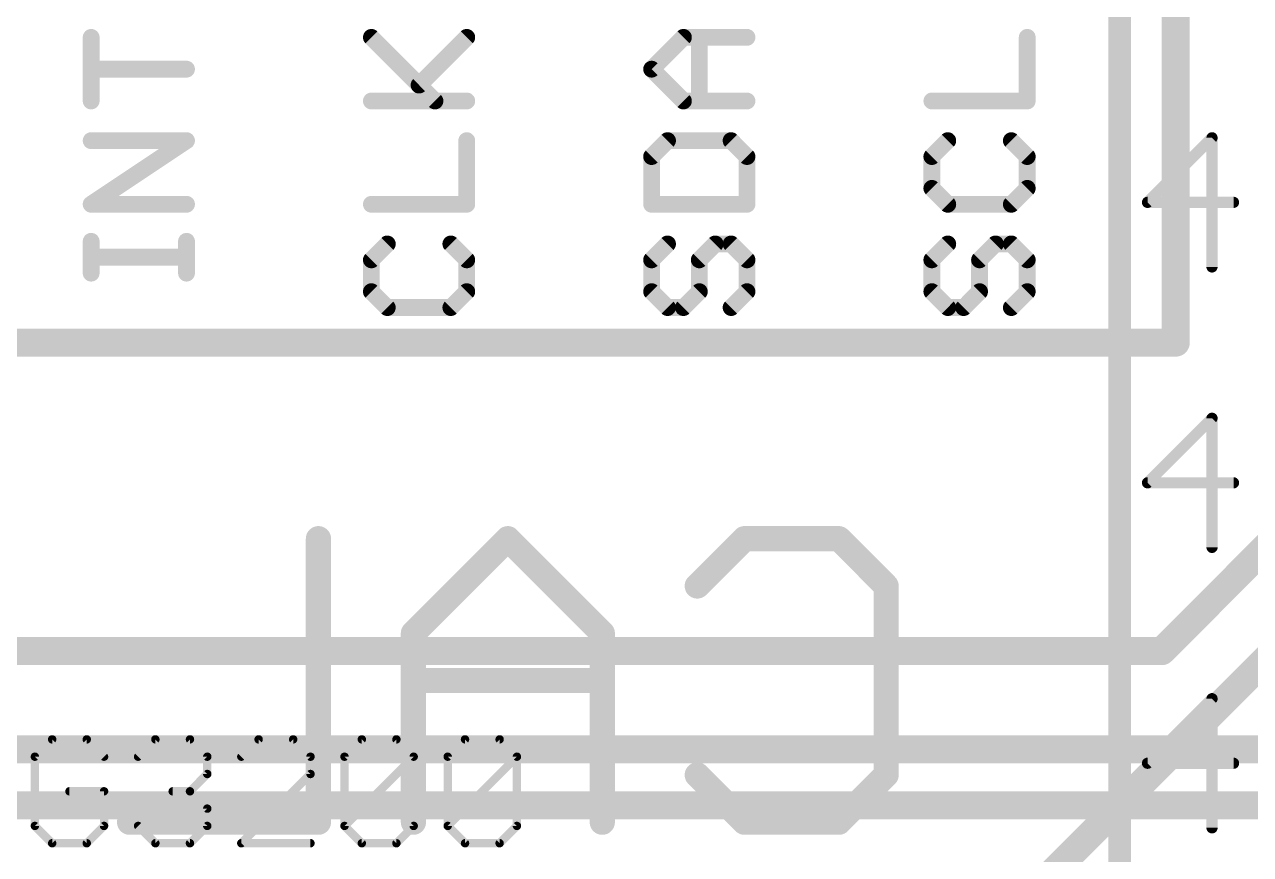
# Model space of a CAD drawing. Extents: x -5 to 102, y -1 to 61.
# Drawn here: x 79.61 to 90.72, y 22.29 to 29.81 of the extents above; entities that cross this region are included whole.
import ezdxf

# ---------------------------------------------------------------- set-up
doc = ezdxf.new("R2010")
doc.units = 0
for name, color, linetype in [('1', 22, 'CONTINUOUS'), ('16', 175, 'CONTINUOUS'), ('21', 253, 'CONTINUOUS'), ('22', 253, 'CONTINUOUS')]:
    doc.layers.add(name, color=color, linetype=linetype)

msp = doc.modelspace()

# ---------------------------------------------------------------- linework, layer by layer
at = {"layer": '1', "const_width": 0.254}
msp.add_lwpolyline([(76.2, 9.398), (91.567, 24.765)], dxfattribs=at)
at = {"layer": '16', "const_width": 0.254}
for points in [[(90.043, 26.924), (90.043, 49.657)], [(89.916, 24.13), (93.98, 28.194)], [(65.532, 26.924), (90.043, 26.924)], [(51.816, 24.13), (89.916, 24.13)], [(41.656, 23.241), (91.567, 23.241)], [(40.386, 22.733), (91.821, 22.733)]]:
    msp.add_lwpolyline(points, dxfattribs=at)
at = {"layer": '16', "const_width": 0.127}
for points in [[(90.043, 26.8605, 1), (90.043, 26.9875)], [(89.9795, 26.924, 1), (90.1065, 26.924)], [(89.8711, 24.1749, 1), (89.9609, 24.0851)], [(89.916, 24.0665, 1), (89.916, 24.1935)]]:
    msp.add_lwpolyline(points, format="xyb", dxfattribs=at)
at = {"layer": '21'}
for points, const_width in [([(89.535, 32.512), (89.535, 18.542)], 0.2032), ([(80.2125, 29.1127), (80.2125, 29.6889)], 0.1524), ([(83.3287, 29.1127), (82.7525, 29.6889)], 0.1524), ([(83.1846, 29.2567), (83.6168, 29.6889)], 0.1524), ([(85.2925, 29.4008), (85.5806, 29.6889)], 0.1524), ([(85.5806, 29.6889), (86.1568, 29.6889)], 0.1524), ([(85.7246, 29.1127), (85.7246, 29.6889)], 0.1524), ([(88.6968, 29.1127), (88.6968, 29.6889)], 0.1524), ([(81.0768, 29.4008), (80.2125, 29.4008)], 0.1524), ([(85.5806, 29.1127), (85.2925, 29.4008)], 0.1524), ([(82.7525, 29.1127), (83.6168, 29.1127)], 0.1524), ([(86.1568, 29.1127), (85.5806, 29.1127)], 0.1524), ([(87.8325, 29.1127), (88.6968, 29.1127)], 0.1524), ([(80.2125, 28.1772), (81.0768, 28.7534)], 0.1524), ([(81.0768, 28.7534), (80.2125, 28.7534)], 0.1524), ([(83.6168, 28.1772), (83.6168, 28.7534)], 0.1524), ([(85.4365, 28.7534), (85.2925, 28.6093)], 0.1524), ([(86.0127, 28.7534), (85.4365, 28.7534)], 0.1524), ([(86.1568, 28.6093), (86.0127, 28.7534)], 0.1524), ([(87.9765, 28.7534), (87.8325, 28.6093)], 0.1524), ([(88.6968, 28.6093), (88.5527, 28.7534)], 0.1524), ([(90.3717, 28.7792), (89.787, 28.1945)], 0.1016), ([(90.3717, 27.6098), (90.3717, 28.7792)], 0.1016), ([(85.2925, 28.6093), (85.2925, 28.1772)], 0.1524), ([(86.1568, 28.1772), (86.1568, 28.6093)], 0.1524), ([(87.8325, 28.6093), (87.8325, 28.3212)], 0.1524), ([(88.6968, 28.3212), (88.6968, 28.6093)], 0.1524), ([(87.8325, 28.3212), (87.9765, 28.1772)], 0.1524), ([(88.5527, 28.1772), (88.6968, 28.3212)], 0.1524), ([(81.0768, 28.1772), (80.2125, 28.1772)], 0.1524), ([(82.7525, 28.1772), (83.6168, 28.1772)], 0.1524), ([(85.2925, 28.1772), (86.1568, 28.1772)], 0.1524), ([(87.9765, 28.1772), (88.5527, 28.1772)], 0.1524), ([(89.787, 28.1945), (90.5666, 28.1945)], 0.1016), ([(80.2125, 27.5535), (80.2125, 27.8416)], 0.1524), ([(81.0768, 27.5535), (81.0768, 27.8416)], 0.1524), ([(82.8965, 27.8179), (82.7525, 27.6738)], 0.1524), ([(83.6168, 27.6738), (83.4727, 27.8179)], 0.1524), ([(85.4365, 27.8179), (85.2925, 27.6738)], 0.1524), ([(85.7246, 27.6738), (85.8687, 27.8179)], 0.1524), ([(85.8687, 27.8179), (86.0127, 27.8179)], 0.1524), ([(86.0127, 27.8179), (86.1568, 27.6738)], 0.1524), ([(87.9765, 27.8179), (87.8325, 27.6738)], 0.1524), ([(88.2646, 27.6738), (88.4087, 27.8179)], 0.1524), ([(88.4087, 27.8179), (88.5527, 27.8179)], 0.1524), ([(88.5527, 27.8179), (88.6968, 27.6738)], 0.1524), ([(81.0768, 27.6975), (80.2125, 27.6975)], 0.1524), ([(82.7525, 27.6738), (82.7525, 27.3857)], 0.1524), ([(83.6168, 27.3857), (83.6168, 27.6738)], 0.1524), ([(85.2925, 27.6738), (85.2925, 27.3857)], 0.1524), ([(85.7246, 27.3857), (85.7246, 27.6738)], 0.1524), ([(86.1568, 27.6738), (86.1568, 27.3857)], 0.1524), ([(87.8325, 27.6738), (87.8325, 27.3857)], 0.1524), ([(88.2646, 27.3857), (88.2646, 27.6738)], 0.1524), ([(88.6968, 27.6738), (88.6968, 27.3857)], 0.1524), ([(82.7525, 27.3857), (82.8965, 27.2416)], 0.1524), ([(83.4727, 27.2416), (83.6168, 27.3857)], 0.1524), ([(85.2925, 27.3857), (85.4365, 27.2416)], 0.1524), ([(85.5806, 27.2416), (85.7246, 27.3857)], 0.1524), ([(86.1568, 27.3857), (86.0127, 27.2416)], 0.1524), ([(87.8325, 27.3857), (87.9765, 27.2416)], 0.1524), ([(88.1206, 27.2416), (88.2646, 27.3857)], 0.1524), ([(88.6968, 27.3857), (88.5527, 27.2416)], 0.1524), ([(82.8965, 27.2416), (83.4727, 27.2416)], 0.1524), ([(85.4365, 27.2416), (85.5806, 27.2416)], 0.1524), ([(87.9765, 27.2416), (88.1206, 27.2416)], 0.1524), ([(90.3717, 26.2392), (89.787, 25.6545)], 0.1016), ([(90.3717, 25.0698), (90.3717, 26.2392)], 0.1016), ([(89.787, 25.6545), (90.5666, 25.6545)], 0.1016), ([(90.3717, 23.6992), (89.787, 23.1145)], 0.1016), ([(90.3717, 22.5298), (90.3717, 23.6992)], 0.1016), ([(79.8591, 23.3307), (79.7023, 23.1739)], 0.0762), ([(80.1726, 23.3307), (79.8591, 23.3307)], 0.0762), ([(80.3294, 23.1739), (80.1726, 23.3307)], 0.0762), ([(80.6378, 23.1739), (80.7946, 23.3307)], 0.0762), ([(80.7946, 23.3307), (81.1081, 23.3307)], 0.0762), ([(81.1081, 23.3307), (81.2649, 23.1739)], 0.0762), ([(81.7301, 23.3307), (81.5733, 23.1739)], 0.0762), ([(82.0436, 23.3307), (81.7301, 23.3307)], 0.0762), ([(82.2004, 23.1739), (82.0436, 23.3307)], 0.0762), ([(82.5089, 23.1739), (82.6656, 23.3307)], 0.0762), ([(82.6656, 23.3307), (82.9792, 23.3307)], 0.0762), ([(82.9792, 23.3307), (83.1359, 23.1739)], 0.0762), ([(83.4444, 23.1739), (83.6011, 23.3307)], 0.0762), ([(83.6011, 23.3307), (83.9147, 23.3307)], 0.0762), ([(83.9147, 23.3307), (84.0714, 23.1739)], 0.0762), ([(79.7023, 23.1739), (79.7023, 22.5469)], 0.0762), ([(81.2649, 23.1739), (81.2649, 23.0172)], 0.0762), ([(82.2004, 23.0172), (82.2004, 23.1739)], 0.0762), ([(82.5089, 22.5469), (82.5089, 23.1739)], 0.0762), ([(82.5089, 22.5469), (83.1359, 23.1739)], 0.0762), ([(83.1359, 23.1739), (83.1359, 22.5469)], 0.0762), ([(83.4444, 22.5469), (83.4444, 23.1739)], 0.0762), ([(83.4444, 22.5469), (84.0714, 23.1739)], 0.0762), ([(84.0714, 23.1739), (84.0714, 22.5469)], 0.0762), ([(89.787, 23.1145), (90.5666, 23.1145)], 0.1016), ([(81.2649, 23.0172), (81.1081, 22.8604)], 0.0762), ([(81.5733, 22.3901), (82.2004, 23.0172)], 0.0762), ([(80.3294, 22.8604), (80.0158, 22.8604)], 0.0762), ([(80.3294, 22.5469), (80.3294, 22.8604)], 0.0762), ([(81.1081, 22.8604), (80.9514, 22.8604)], 0.0762), ([(81.1081, 22.8604), (81.2649, 22.7036)], 0.0762), ([(81.2649, 22.7036), (81.2649, 22.5469)], 0.0762), ([(79.7023, 22.5469), (79.8591, 22.3901)], 0.0762), ([(80.1726, 22.3901), (80.3294, 22.5469)], 0.0762), ([(80.7946, 22.3901), (80.6378, 22.5469)], 0.0762), ([(81.2649, 22.5469), (81.1081, 22.3901)], 0.0762), ([(82.6656, 22.3901), (82.5089, 22.5469)], 0.0762), ([(83.1359, 22.5469), (82.9792, 22.3901)], 0.0762), ([(83.6011, 22.3901), (83.4444, 22.5469)], 0.0762), ([(84.0714, 22.5469), (83.9147, 22.3901)], 0.0762), ([(79.8591, 22.3901), (80.1726, 22.3901)], 0.0762), ([(81.1081, 22.3901), (80.7946, 22.3901)], 0.0762), ([(82.2004, 22.3901), (81.5733, 22.3901)], 0.0762), ([(82.9792, 22.3901), (82.6656, 22.3901)], 0.0762), ([(83.9147, 22.3901), (83.6011, 22.3901)], 0.0762)]:
    msp.add_lwpolyline(points, dxfattribs=dict(at, const_width=const_width))
for points, const_width in [([(80.2506, 29.6889, 1), (80.1744, 29.6889)], 0.0762), ([(82.7794, 29.7158, 1), (82.7255, 29.662)], 0.0762), ([(83.6437, 29.662, 1), (83.5899, 29.7158)], 0.0762), ([(85.5806, 29.727, 1), (85.5806, 29.6508)], 0.0762), ([(85.6075, 29.662, 1), (85.5536, 29.7158)], 0.0762), ([(85.7627, 29.6889, 1), (85.6865, 29.6889)], 0.0762), ([(86.1568, 29.6508, 1), (86.1568, 29.727)], 0.0762), ([(88.7349, 29.6889, 1), (88.6587, 29.6889)], 0.0762), ([(80.2125, 29.4389, 1), (80.2125, 29.3627)], 0.0762), ([(81.0768, 29.3627, 1), (81.0768, 29.4389)], 0.0762), ([(85.3194, 29.4277, 1), (85.2655, 29.3739)], 0.0762), ([(85.2655, 29.4277, 1), (85.3194, 29.3739)], 0.0762), ([(83.1577, 29.2837, 1), (83.2116, 29.2298)], 0.0762), ([(80.1744, 29.1127, 1), (80.2506, 29.1127)], 0.0762), ([(82.7525, 29.1508, 1), (82.7525, 29.0746)], 0.0762), ([(83.3017, 29.0857, 1), (83.3556, 29.1396)], 0.0762), ([(83.6168, 29.0746, 1), (83.6168, 29.1508)], 0.0762), ([(85.5806, 29.1508, 1), (85.5806, 29.0746)], 0.0762), ([(85.5536, 29.0857, 1), (85.6075, 29.1396)], 0.0762), ([(85.6865, 29.1127, 1), (85.7627, 29.1127)], 0.0762), ([(86.1568, 29.0746, 1), (86.1568, 29.1508)], 0.0762), ([(87.8325, 29.1508, 1), (87.8325, 29.0746)], 0.0762), ([(88.6587, 29.1127, 1), (88.7349, 29.1127)], 0.0762), ([(88.6968, 29.0746, 1), (88.6968, 29.1508)], 0.0762), ([(80.2125, 28.7915, 1), (80.2125, 28.7153)], 0.0762), ([(81.0979, 28.7217, 1), (81.0557, 28.7851)], 0.0762), ([(81.0768, 28.7153, 1), (81.0768, 28.7915)], 0.0762), ([(83.6549, 28.7534, 1), (83.5787, 28.7534)], 0.0762), ([(85.4365, 28.7915, 1), (85.4365, 28.7153)], 0.0762), ([(85.4635, 28.7264, 1), (85.4096, 28.7803)], 0.0762), ([(86.0397, 28.7803, 1), (85.9858, 28.7264)], 0.0762), ([(86.0127, 28.7153, 1), (86.0127, 28.7915)], 0.0762), ([(88.0035, 28.7264, 1), (87.9496, 28.7803)], 0.0762), ([(88.5797, 28.7803, 1), (88.5258, 28.7264)], 0.0762), ([(90.3971, 28.7792, 1), (90.3463, 28.7792)], 0.0508), ([(90.3897, 28.7612, 1), (90.3537, 28.7972)], 0.0508), ([(85.2655, 28.6363, 1), (85.3194, 28.5824)], 0.0762), ([(85.3306, 28.6093, 1), (85.2544, 28.6093)], 0.0762), ([(86.1949, 28.6093, 1), (86.1187, 28.6093)], 0.0762), ([(86.1299, 28.5824, 1), (86.1837, 28.6363)], 0.0762), ([(87.8055, 28.6363, 1), (87.8594, 28.5824)], 0.0762), ([(87.8706, 28.6093, 1), (87.7944, 28.6093)], 0.0762), ([(88.7349, 28.6093, 1), (88.6587, 28.6093)], 0.0762), ([(88.6699, 28.5824, 1), (88.7237, 28.6363)], 0.0762), ([(87.8594, 28.3482, 1), (87.8055, 28.2943)], 0.0762), ([(87.7944, 28.3212, 1), (87.8706, 28.3212)], 0.0762), ([(88.6587, 28.3212, 1), (88.7349, 28.3212)], 0.0762), ([(88.7237, 28.2943, 1), (88.6699, 28.3482)], 0.0762), ([(80.1913, 28.2089, 1), (80.2336, 28.1455)], 0.0762), ([(80.2125, 28.2153, 1), (80.2125, 28.1391)], 0.0762), ([(81.0768, 28.1391, 1), (81.0768, 28.2153)], 0.0762), ([(82.7525, 28.2153, 1), (82.7525, 28.1391)], 0.0762), ([(83.6168, 28.1391, 1), (83.6168, 28.2153)], 0.0762), ([(85.2925, 28.2153, 1), (85.2925, 28.1391)], 0.0762), ([(86.1568, 28.1391, 1), (86.1568, 28.2153)], 0.0762), ([(87.9765, 28.2153, 1), (87.9765, 28.1391)], 0.0762), ([(87.9496, 28.1502, 1), (88.0035, 28.2041)], 0.0762), ([(88.5258, 28.2041, 1), (88.5797, 28.1502)], 0.0762), ([(88.5527, 28.1391, 1), (88.5527, 28.2153)], 0.0762), ([(89.769, 28.2125, 1), (89.805, 28.1765)], 0.0508), ([(89.787, 28.2199, 1), (89.787, 28.1691)], 0.0508), ([(90.5666, 28.1691, 1), (90.5666, 28.2199)], 0.0508), ([(83.5787, 28.1772, 1), (83.6549, 28.1772)], 0.0762), ([(85.2544, 28.1772, 1), (85.3306, 28.1772)], 0.0762), ([(86.1187, 28.1772, 1), (86.1949, 28.1772)], 0.0762), ([(80.2506, 27.8416, 1), (80.1744, 27.8416)], 0.0762), ([(81.1149, 27.8416, 1), (81.0387, 27.8416)], 0.0762), ([(82.9235, 27.7909, 1), (82.8696, 27.8448)], 0.0762), ([(83.4997, 27.8448, 1), (83.4458, 27.7909)], 0.0762), ([(85.4635, 27.7909, 1), (85.4096, 27.8448)], 0.0762), ([(85.8687, 27.856, 1), (85.8687, 27.7798)], 0.0762), ([(85.8956, 27.7909, 1), (85.8417, 27.8448)], 0.0762), ([(86.0397, 27.8448, 1), (85.9858, 27.7909)], 0.0762), ([(86.0127, 27.7798, 1), (86.0127, 27.856)], 0.0762), ([(88.0035, 27.7909, 1), (87.9496, 27.8448)], 0.0762), ([(88.4087, 27.856, 1), (88.4087, 27.7798)], 0.0762), ([(88.4356, 27.7909, 1), (88.3817, 27.8448)], 0.0762), ([(88.5797, 27.8448, 1), (88.5258, 27.7909)], 0.0762), ([(88.5527, 27.7798, 1), (88.5527, 27.856)], 0.0762), ([(80.2125, 27.7356, 1), (80.2125, 27.6594)], 0.0762), ([(81.0768, 27.6594, 1), (81.0768, 27.7356)], 0.0762), ([(82.7255, 27.7008, 1), (82.7794, 27.6469)], 0.0762), ([(82.7906, 27.6738, 1), (82.7144, 27.6738)], 0.0762), ([(83.6549, 27.6738, 1), (83.5787, 27.6738)], 0.0762), ([(83.5899, 27.6469, 1), (83.6437, 27.7008)], 0.0762), ([(85.2655, 27.7008, 1), (85.3194, 27.6469)], 0.0762), ([(85.3306, 27.6738, 1), (85.2544, 27.6738)], 0.0762), ([(85.7627, 27.6738, 1), (85.6865, 27.6738)], 0.0762), ([(85.6977, 27.7008, 1), (85.7516, 27.6469)], 0.0762), ([(86.1949, 27.6738, 1), (86.1187, 27.6738)], 0.0762), ([(86.1299, 27.6469, 1), (86.1837, 27.7008)], 0.0762), ([(87.8055, 27.7008, 1), (87.8594, 27.6469)], 0.0762), ([(87.8706, 27.6738, 1), (87.7944, 27.6738)], 0.0762), ([(88.3027, 27.6738, 1), (88.2265, 27.6738)], 0.0762), ([(88.2377, 27.7008, 1), (88.2916, 27.6469)], 0.0762), ([(88.7349, 27.6738, 1), (88.6587, 27.6738)], 0.0762), ([(88.6699, 27.6469, 1), (88.7237, 27.7008)], 0.0762), ([(80.1744, 27.5535, 1), (80.2506, 27.5535)], 0.0762), ([(81.0387, 27.5535, 1), (81.1149, 27.5535)], 0.0762), ([(90.3463, 27.6098, 1), (90.3971, 27.6098)], 0.0508), ([(82.7794, 27.4126, 1), (82.7255, 27.3588)], 0.0762), ([(83.6437, 27.3588, 1), (83.5899, 27.4126)], 0.0762), ([(85.3194, 27.4126, 1), (85.2655, 27.3588)], 0.0762), ([(85.7516, 27.3588, 1), (85.6977, 27.4126)], 0.0762), ([(86.1837, 27.3588, 1), (86.1299, 27.4126)], 0.0762), ([(87.8594, 27.4126, 1), (87.8055, 27.3588)], 0.0762), ([(88.2916, 27.3588, 1), (88.2377, 27.4126)], 0.0762), ([(88.7237, 27.3588, 1), (88.6699, 27.4126)], 0.0762), ([(82.7144, 27.3857, 1), (82.7906, 27.3857)], 0.0762), ([(83.5787, 27.3857, 1), (83.6549, 27.3857)], 0.0762), ([(85.2544, 27.3857, 1), (85.3306, 27.3857)], 0.0762), ([(85.6865, 27.3857, 1), (85.7627, 27.3857)], 0.0762), ([(86.1187, 27.3857, 1), (86.1949, 27.3857)], 0.0762), ([(87.7944, 27.3857, 1), (87.8706, 27.3857)], 0.0762), ([(88.2265, 27.3857, 1), (88.3027, 27.3857)], 0.0762), ([(88.6587, 27.3857, 1), (88.7349, 27.3857)], 0.0762), ([(82.8965, 27.2797, 1), (82.8965, 27.2035)], 0.0762), ([(82.8696, 27.2147, 1), (82.9235, 27.2686)], 0.0762), ([(83.4458, 27.2686, 1), (83.4997, 27.2147)], 0.0762), ([(83.4727, 27.2035, 1), (83.4727, 27.2797)], 0.0762), ([(85.4365, 27.2797, 1), (85.4365, 27.2035)], 0.0762), ([(85.4096, 27.2147, 1), (85.4635, 27.2686)], 0.0762), ([(85.5536, 27.2686, 1), (85.6075, 27.2147)], 0.0762), ([(85.5806, 27.2035, 1), (85.5806, 27.2797)], 0.0762), ([(85.9858, 27.2686, 1), (86.0397, 27.2147)], 0.0762), ([(87.9765, 27.2797, 1), (87.9765, 27.2035)], 0.0762), ([(87.9496, 27.2147, 1), (88.0035, 27.2686)], 0.0762), ([(88.0936, 27.2686, 1), (88.1475, 27.2147)], 0.0762), ([(88.1206, 27.2035, 1), (88.1206, 27.2797)], 0.0762), ([(88.5258, 27.2686, 1), (88.5797, 27.2147)], 0.0762), ([(90.3971, 26.2392, 1), (90.3463, 26.2392)], 0.0508), ([(90.3897, 26.2212, 1), (90.3537, 26.2572)], 0.0508), ([(89.769, 25.6725, 1), (89.805, 25.6365)], 0.0508), ([(89.787, 25.6799, 1), (89.787, 25.6291)], 0.0508), ([(90.5666, 25.6291, 1), (90.5666, 25.6799)], 0.0508), ([(90.3463, 25.0698, 1), (90.3971, 25.0698)], 0.0508), ([(90.3971, 23.6992, 1), (90.3463, 23.6992)], 0.0508), ([(90.3897, 23.6812, 1), (90.3537, 23.7172)], 0.0508), ([(79.8591, 23.3498, 1), (79.8591, 23.3117)], 0.0381), ([(79.8725, 23.3172, 1), (79.8456, 23.3442)], 0.0381), ([(80.1861, 23.3442, 1), (80.1591, 23.3172)], 0.0381), ([(80.1726, 23.3117, 1), (80.1726, 23.3498)], 0.0381), ([(80.7946, 23.3498, 1), (80.7946, 23.3117)], 0.0381), ([(80.8081, 23.3172, 1), (80.7811, 23.3442)], 0.0381), ([(81.1216, 23.3442, 1), (81.0946, 23.3172)], 0.0381), ([(81.1081, 23.3117, 1), (81.1081, 23.3498)], 0.0381), ([(81.7301, 23.3498, 1), (81.7301, 23.3117)], 0.0381), ([(81.7436, 23.3172, 1), (81.7166, 23.3442)], 0.0381), ([(82.0571, 23.3442, 1), (82.0302, 23.3172)], 0.0381), ([(82.0436, 23.3117, 1), (82.0436, 23.3498)], 0.0381), ([(82.6656, 23.3498, 1), (82.6656, 23.3117)], 0.0381), ([(82.6791, 23.3172, 1), (82.6521, 23.3442)], 0.0381), ([(82.9926, 23.3442, 1), (82.9657, 23.3172)], 0.0381), ([(82.9792, 23.3117, 1), (82.9792, 23.3498)], 0.0381), ([(83.6011, 23.3498, 1), (83.6011, 23.3117)], 0.0381), ([(83.6146, 23.3172, 1), (83.5877, 23.3442)], 0.0381), ([(83.9281, 23.3442, 1), (83.9012, 23.3172)], 0.0381), ([(83.9147, 23.3117, 1), (83.9147, 23.3498)], 0.0381), ([(79.7213, 23.1739, 1), (79.6832, 23.1739)], 0.0381), ([(79.6888, 23.1874, 1), (79.7158, 23.1605)], 0.0381), ([(80.3159, 23.1605, 1), (80.3428, 23.1874)], 0.0381), ([(80.6243, 23.1874, 1), (80.6513, 23.1605)], 0.0381), ([(81.2839, 23.1739, 1), (81.2458, 23.1739)], 0.0381), ([(81.2514, 23.1605, 1), (81.2784, 23.1874)], 0.0381), ([(81.5599, 23.1874, 1), (81.5868, 23.1605)], 0.0381), ([(82.2195, 23.1739, 1), (82.1814, 23.1739)], 0.0381), ([(82.1869, 23.1605, 1), (82.2139, 23.1874)], 0.0381), ([(82.5279, 23.1739, 1), (82.4898, 23.1739)], 0.0381), ([(82.4954, 23.1874, 1), (82.5223, 23.1605)], 0.0381), ([(83.155, 23.1739, 1), (83.1169, 23.1739)], 0.0381), ([(83.1494, 23.1605, 1), (83.1225, 23.1874)], 0.0381), ([(83.1225, 23.1605, 1), (83.1494, 23.1874)], 0.0381), ([(83.4634, 23.1739, 1), (83.4253, 23.1739)], 0.0381), ([(83.4309, 23.1874, 1), (83.4578, 23.1605)], 0.0381), ([(84.0905, 23.1739, 1), (84.0524, 23.1739)], 0.0381), ([(84.0849, 23.1605, 1), (84.058, 23.1874)], 0.0381), ([(84.058, 23.1605, 1), (84.0849, 23.1874)], 0.0381), ([(89.769, 23.1325, 1), (89.805, 23.0965)], 0.0508), ([(89.787, 23.1399, 1), (89.787, 23.0891)], 0.0508), ([(90.5666, 23.0891, 1), (90.5666, 23.1399)], 0.0508), ([(81.2458, 23.0172, 1), (81.2839, 23.0172)], 0.0381), ([(81.2784, 23.0037, 1), (81.2514, 23.0306)], 0.0381), ([(82.1814, 23.0172, 1), (82.2195, 23.0172)], 0.0381), ([(82.2139, 23.0037, 1), (82.1869, 23.0306)], 0.0381), ([(80.0158, 22.8795, 1), (80.0158, 22.8414)], 0.0381), ([(80.3484, 22.8604, 1), (80.3103, 22.8604)], 0.0381), ([(80.3294, 22.8414, 1), (80.3294, 22.8795)], 0.0381), ([(80.9514, 22.8795, 1), (80.9514, 22.8414)], 0.0381), ([(81.1216, 22.8739, 1), (81.0946, 22.8469)], 0.0381), ([(81.0946, 22.8739, 1), (81.1216, 22.8469)], 0.0381), ([(81.1081, 22.8414, 1), (81.1081, 22.8795)], 0.0381), ([(81.2839, 22.7036, 1), (81.2458, 22.7036)], 0.0381), ([(81.2514, 22.6902, 1), (81.2784, 22.7171)], 0.0381), ([(79.7158, 22.5603, 1), (79.6888, 22.5334)], 0.0381), ([(79.6832, 22.5469, 1), (79.7213, 22.5469)], 0.0381), ([(80.3103, 22.5469, 1), (80.3484, 22.5469)], 0.0381), ([(80.3428, 22.5334, 1), (80.3159, 22.5603)], 0.0381), ([(80.6513, 22.5603, 1), (80.6243, 22.5334)], 0.0381), ([(81.2458, 22.5469, 1), (81.2839, 22.5469)], 0.0381), ([(81.2784, 22.5334, 1), (81.2514, 22.5603)], 0.0381), ([(82.5223, 22.5603, 1), (82.4954, 22.5334)], 0.0381), ([(82.4954, 22.5603, 1), (82.5223, 22.5334)], 0.0381), ([(82.4898, 22.5469, 1), (82.5279, 22.5469)], 0.0381), ([(83.1169, 22.5469, 1), (83.155, 22.5469)], 0.0381), ([(83.1494, 22.5334, 1), (83.1225, 22.5603)], 0.0381), ([(83.4253, 22.5469, 1), (83.4634, 22.5469)], 0.0381), ([(83.4578, 22.5603, 1), (83.4309, 22.5334)], 0.0381), ([(83.4309, 22.5603, 1), (83.4578, 22.5334)], 0.0381), ([(84.0524, 22.5469, 1), (84.0905, 22.5469)], 0.0381), ([(84.0849, 22.5334, 1), (84.058, 22.5603)], 0.0381), ([(90.3463, 22.5298, 1), (90.3971, 22.5298)], 0.0508), ([(79.8591, 22.4092, 1), (79.8591, 22.3711)], 0.0381), ([(79.8456, 22.3766, 1), (79.8725, 22.4036)], 0.0381), ([(80.1591, 22.4036, 1), (80.1861, 22.3766)], 0.0381), ([(80.1726, 22.3711, 1), (80.1726, 22.4092)], 0.0381), ([(80.7946, 22.4092, 1), (80.7946, 22.3711)], 0.0381), ([(80.7811, 22.3766, 1), (80.8081, 22.4036)], 0.0381), ([(81.0946, 22.4036, 1), (81.1216, 22.3766)], 0.0381), ([(81.1081, 22.3711, 1), (81.1081, 22.4092)], 0.0381), ([(81.5733, 22.4092, 1), (81.5733, 22.3711)], 0.0381), ([(81.5599, 22.4036, 1), (81.5868, 22.3766)], 0.0381), ([(82.2004, 22.3711, 1), (82.2004, 22.4092)], 0.0381), ([(82.6656, 22.4092, 1), (82.6656, 22.3711)], 0.0381), ([(82.6521, 22.3766, 1), (82.6791, 22.4036)], 0.0381), ([(82.9657, 22.4036, 1), (82.9926, 22.3766)], 0.0381), ([(82.9792, 22.3711, 1), (82.9792, 22.4092)], 0.0381), ([(83.6011, 22.4092, 1), (83.6011, 22.3711)], 0.0381), ([(83.5877, 22.3766, 1), (83.6146, 22.4036)], 0.0381), ([(83.9012, 22.4036, 1), (83.9281, 22.3766)], 0.0381), ([(83.9147, 22.3711, 1), (83.9147, 22.4092)], 0.0381)]:
    msp.add_lwpolyline(points, format="xyb", dxfattribs=dict(at, const_width=const_width))
at = {"layer": '22', "const_width": 0.1143}
for points in [[(82.3296, 25.1482, 1), (82.2153, 25.1482)], [(84.0297, 25.1886, 1), (83.9489, 25.1078)], [(84.0297, 25.1078, 1), (83.9489, 25.1886)], [(86.134, 25.2053, 1), (86.134, 25.091)], [(86.1744, 25.1078, 1), (86.0936, 25.1886)], [(87.0303, 25.1886, 1), (86.9495, 25.1078)], [(86.9899, 25.091, 1), (86.9899, 25.2053)], [(85.6657, 24.7607, 1), (85.7465, 24.6798)], [(87.475, 24.7203, 1), (87.3607, 24.7203)], [(87.3774, 24.6798, 1), (87.4582, 24.7607)], [(83.093, 24.3327, 1), (83.1738, 24.2519)], [(83.1906, 24.2923, 1), (83.0763, 24.2923)], [(84.9023, 24.2923, 1), (84.788, 24.2923)], [(84.8047, 24.2519, 1), (84.8855, 24.3327)], [(83.1334, 23.9215, 1), (83.1334, 23.8072)], [(84.8451, 23.8072, 1), (84.8451, 23.9215)], [(85.7465, 23.0489, 1), (85.6657, 22.9681)], [(87.4582, 22.9681, 1), (87.3774, 23.0489)], [(87.3607, 23.0085, 1), (87.475, 23.0085)], [(80.5607, 22.6378, 1), (80.5607, 22.5235)], [(82.2725, 22.5235, 1), (82.2725, 22.6378)], [(86.134, 22.6378, 1), (86.134, 22.5235)], [(86.0936, 22.5402, 1), (86.1744, 22.621)], [(86.9495, 22.621, 1), (87.0303, 22.5402)], [(86.9899, 22.5235, 1), (86.9899, 22.6378)], [(82.2153, 22.5806, 1), (82.3296, 22.5806)], [(83.0763, 22.5806, 1), (83.1906, 22.5806)], [(84.788, 22.5806, 1), (84.9023, 22.5806)]]:
    msp.add_lwpolyline(points, format="xyb", dxfattribs=at)
at = {"layer": '22', "const_width": 0.2286}
for points in [[(82.2725, 25.1482), (82.2725, 22.5806)], [(83.9893, 25.1482), (83.1334, 24.2923)], [(84.8451, 24.2923), (83.9893, 25.1482)], [(85.7061, 24.7203), (86.134, 25.1482)], [(86.134, 25.1482), (86.9899, 25.1482)], [(86.9899, 25.1482), (87.4178, 24.7203)], [(87.4178, 24.7203), (87.4178, 23.0085)], [(83.1334, 24.2923), (83.1334, 22.5806)], [(84.8451, 22.5806), (84.8451, 24.2923)], [(84.8451, 23.8644), (83.1334, 23.8644)], [(86.134, 22.5806), (85.7061, 23.0085)], [(87.4178, 23.0085), (86.9899, 22.5806)], [(82.2725, 22.5806), (80.5607, 22.5806)], [(86.9899, 22.5806), (86.134, 22.5806)]]:
    msp.add_lwpolyline(points, dxfattribs=at)

doc.saveas('drawing.dxf')
